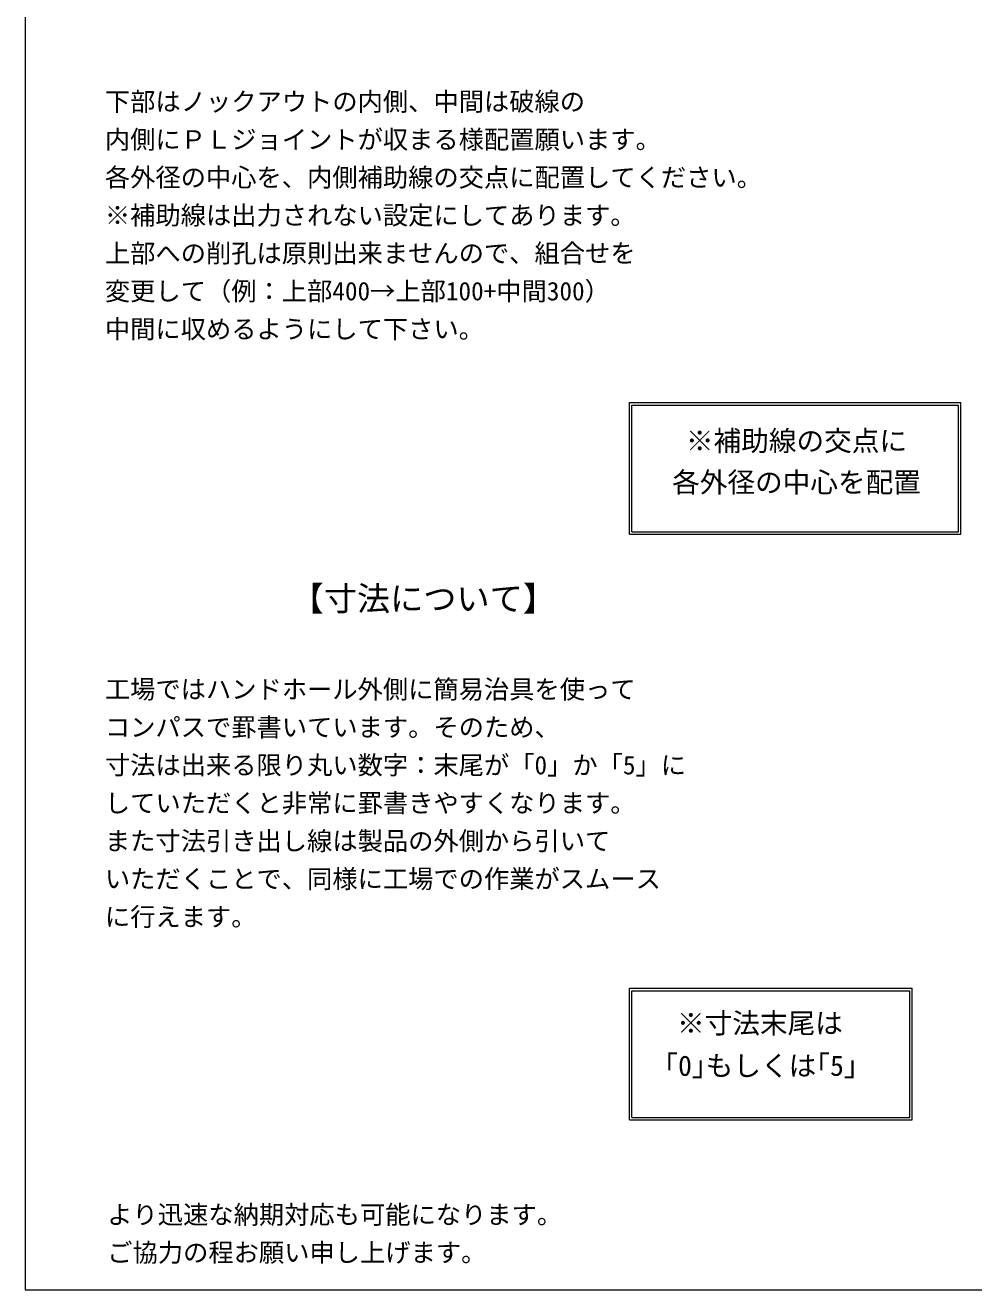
# Model space of a CAD drawing. Units: millimetres, scale not verified. Extents: x -4890 to 18490, y -2366 to 2366.
# Drawn here: x -4890 to -2944, y -1909 to 684 of the extents above; entities that cross this region are included whole.
import ezdxf
from ezdxf.enums import TextEntityAlignment as Align

# ---------------------------------------------------------------- set-up
doc = ezdxf.new("R2010")
doc.units = ezdxf.units.MM
doc.header["$LTSCALE"] = 10
for name, color, linetype, lineweight in [('0-2_waku', 7, 'Continuous', 18), ('0-9_uchigawa', 6, 'Continuous', 18), ('0-E_文字１', 7, 'Continuous', 18)]:
    doc.layers.add(name, color=color, linetype=linetype, lineweight=lineweight)
doc.styles.add('ＭＳ ゴシック', font='')
doc.styles.get('ＭＳ ゴシック').set_extended_font_data('MS Gothic')

msp = doc.modelspace()

# ---------------------------------------------------------------- linework, layer by layer
at = {"layer": '0-2_waku'}
for p, q in [((-4890.06, 2365.63), (-4890.06, -1909.37)), ((-4890.06, -1909.37), (-1830.06, -1909.37)), ((-4890.06, -1909.37), (-1830.06, -1909.37)), ((-4890.06, -1909.37), (-1830.06, -1909.37)), ((-4890.06, -1909.37), (-1830.06, -1909.37))]:
    msp.add_line(p, q, dxfattribs=at)
at = {"layer": '0-9_uchigawa'}
for p, q in [((-3650.52, -359.86), (-3650.52, -89.86)), ((-3650.52, -89.86), (-2970.52, -89.86)), ((-3645.52, -354.86), (-3645.52, -94.86)), ((-3645.52, -94.86), (-2975.52, -94.86)), ((-2975.52, -354.86), (-2975.52, -94.86)), ((-2970.52, -359.86), (-2970.52, -89.86)), ((-3650.52, -359.86), (-2970.52, -359.86)), ((-3645.52, -354.86), (-2975.52, -354.86)), ((-3650.52, -1291.08), (-3070.52, -1291.08)), ((-3650.52, -1561.08), (-3650.52, -1291.08)), ((-3645.52, -1296.08), (-3075.52, -1296.08)), ((-3645.52, -1556.08), (-3645.52, -1296.08)), ((-3075.52, -1556.08), (-3075.52, -1296.08)), ((-3070.52, -1561.08), (-3070.52, -1291.08)), ((-3650.52, -1561.08), (-3070.52, -1561.08)), ((-3645.52, -1556.08), (-3075.52, -1556.08))]:
    msp.add_line(p, q, dxfattribs=at)

# ---------------------------------------------------------------- texts
at = {"layer": '0-E_文字１', "style": 'ＭＳ ゴシック'}
for s, height, p in [('下部はノックアウトの内側、中間は破線の', 38.01, (-4726.76, 497.1)), ('内側にＰＬジョイントが収まる様配置願います。', 38.01, (-4726.76, 419.34)), ('各外径の中心を、内側補助線の交点に配置してください。', 38.01, (-4726.76, 341.58)), ('※補助線は出力されない設定にしてあります。', 38.01, (-4726.76, 263.82)), ('上部への削孔は原則出来ませんので、組合せを', 38.01, (-4726.76, 186.06)), ('変更して（例：上部400→上部100+中間300）', 38.01, (-4726.76, 108.3)), ('中間に収めるようにして下さい。', 38.01, (-4726.76, 30.54)), (' ※補助線の交点に', 41.57, (-3563.05, -201.54)), ('各外径の中心を配置', 41.57, (-3563.05, -286.59)), ('【寸法について】', 49.88, (-4345.71, -531.7)), ('工場ではハンドホール外側に簡易治具を使って', 38.01, (-4726.76, -708.33)), ('コンパスで罫書いています。そのため、', 38.01, (-4726.76, -786.09)), ('寸法は出来る限り丸い数字：末尾が「0」か「5」に', 38.01, (-4726.76, -863.85)), ('していただくと非常に罫書きやすくなります。', 38.01, (-4726.76, -941.61)), ('また寸法引き出し線は製品の外側から引いて', 38.01, (-4726.76, -1019.37)), ('いただくことで、同様に工場での作業がスムース', 38.01, (-4726.76, -1097.13)), ('に行えます。', 38.01, (-4726.76, -1174.89)), ('※寸法末尾は', 41.57, (-3553, -1396.02)), ('「0｣もしくは｢5｣', 41.57, (-3607.48, -1483.15)), ('より迅速な納期対応も可能になります。\u3000', 38.01, (-4721.91, -1785.79)), ('ご協力の程お願い申し上げます。', 38.01, (-4721.91, -1863.55))]:
    msp.add_text(s, height=height, dxfattribs=at).set_placement(p, align=Align.BOTTOM_LEFT)

doc.saveas('drawing.dxf')
